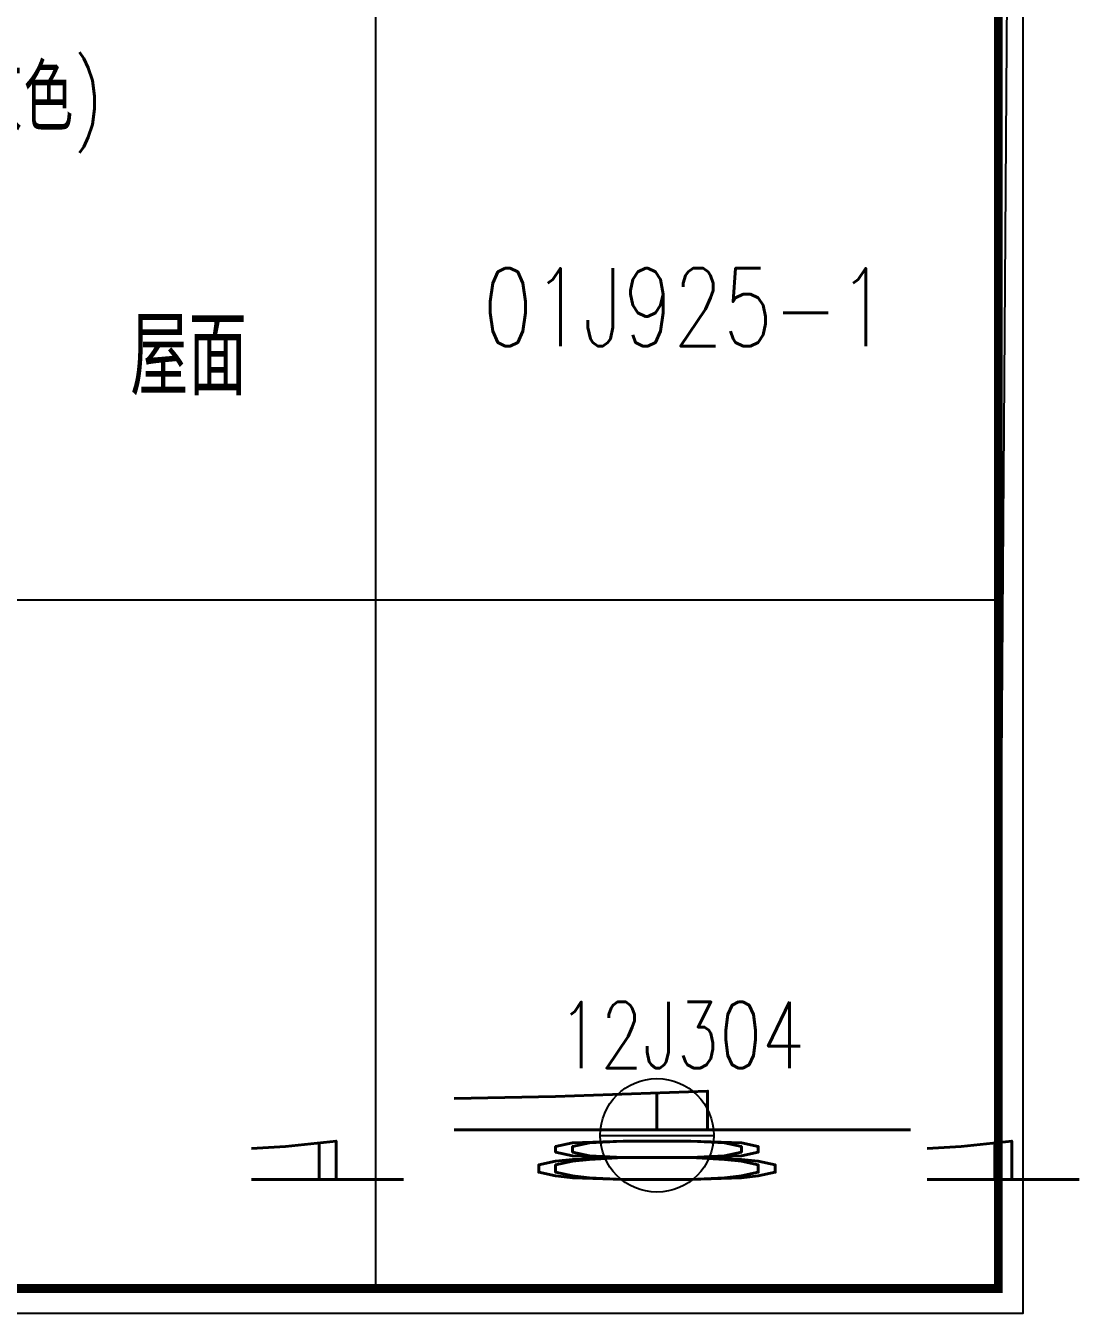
# Model space of a CAD drawing. Extents: x -21908402 to 2004492, y 83987 to 5079726.
# Drawn here: x 1873912 to 1879864, y 413435 to 420710 of the extents above; entities that cross this region are included whole.
import ezdxf
from ezdxf.enums import TextEntityAlignment as Align

# ---------------------------------------------------------------- set-up
doc = ezdxf.new("R2010")
doc.units = 0
doc.header["$LTSCALE"] = 1000
doc.layers.get('0').update_dxf_attribs({"linetype": 'CONTINUOUS'})
for name, color, linetype in [('PUB_DIM', 3, 'CONTINUOUS'), ('WINDOW', 94, 'CONTINUOUS'), ('图框', 66, 'CONTINUOUS')]:
    doc.layers.add(name, color=color, linetype=linetype)
doc.styles.add('COMP', font='complex_.ttf', dxfattribs={"bigfont": 'hztxt'})
doc.styles.add('HZ5', font='txt.shx', dxfattribs={"width": 0.7, "bigfont": 'hztxt.shx'})

# ---------------------------------------------------------------- blocks, each defined once
blk = doc.blocks.new('_INDEX')
blk.add_line((-0.5, 0), (0.5, 0))
blk.add_circle((0, 0), 0.5)
at = {"style": 'COMP'}
for tag, width, p, p2 in [('1', 1.388087, (-0.17, 0.05), (0.17, 0.05)), ('-', 0.84274, (-0.17, -0.39), (0.17, -0.39))]:
    blk.add_attdef(tag, text='', height=0.34, dxfattribs=dict(at, width=width)).set_placement(p, p2, align=Align.FIT)

msp = doc.modelspace()

# ---------------------------------------------------------------- linework, layer by layer
at = {"layer": 'WINDOW', "linetype": 'BYBLOCK'}
msp.add_line((1879406.6, 413575.2), (1879547, 434248.2), dxfattribs=at)
msp.add_lwpolyline([(1860653.9, 413435.2), (1879546.6, 413435.2), (1879546.6, 434388.2), (1860653.9, 434388.2)], close=True, dxfattribs=at)
at = {"layer": 'WINDOW', "linetype": 'BYBLOCK', "const_width": 50}
msp.add_lwpolyline([(1860793.9, 413575.2), (1879406.6, 413575.2), (1879406.6, 434248.2), (1860793.9, 434248.2)], close=True, dxfattribs=at)
at = {"layer": '图框'}
for p, q in [((1875890.5, 413550.7), (1875890.5, 434223.7)), ((1860793.9, 417466.2), (1879406.6, 417466.2)), ((1860793.9, 417466.2), (1879406.6, 417466.2)), ((1860793.9, 413575.2), (1879406.6, 413575.2))]:
    msp.add_line(p, q, dxfattribs=at)

# ---------------------------------------------------------------- block references
at = {"layer": 'PUB_DIM'}
ref = msp.add_blockref('_INDEX', (1877478.2, 414440.3), dxfattribs=dict(at, xscale=641.114559157053, yscale=641.1145594328409, zscale=641.114559378659))
ref.add_attrib('1', '1', dxfattribs={"layer": '0', "height": 218, "style": 'COMP', "width": 1.388087}).set_placement((1877369.2, 414472.3, -5721.9), (1877587.2, 414472.3), align=Align.FIT)
ref.add_attrib('-', '181', dxfattribs={"layer": '0', "height": 217.98, "style": 'COMP', "width": 0.417708}).set_placement((1877369.2, 414190.2, -5721.9), (1877587.2, 414190.2), align=Align.FIT)

# ---------------------------------------------------------------- texts
at = {"linetype": 'BYBLOCK', "style": 'HZ5', "width": 0.75}
for s, height, p in [('1、100厚JXB42-333-1000岩棉夹芯板双层彩钢板屋面(灰色)', 374.16, (1865083.8, 420115.4)), ('01J925-1', 440, (1876494, 418899.6)), ('屋面', 440, (1874501.5, 418621.9)), ('12J304', 373.35, (1876918.6, 414820.6))]:
    msp.add_text(s, height=height, dxfattribs=at).set_placement(p)

doc.saveas('drawing.dxf')
